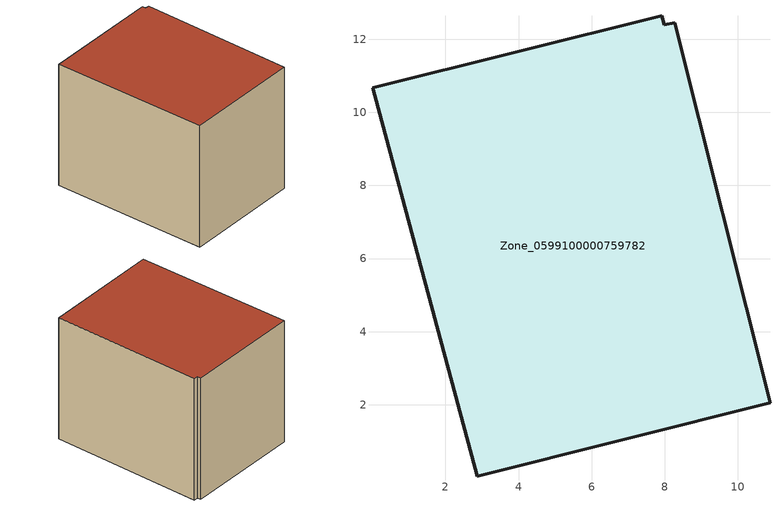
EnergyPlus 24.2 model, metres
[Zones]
Zone_0599100000759782
 floor ground (C_G): 2.87,0.05 0,10.67 7.91,12.64 7.99,12.39 8.27,12.45 10.88,2.06 z0
 wall outside (C_F): 7.99,12.39 7.91,12.64 0,10.67 2.87,0.05 10.88,2.06 8.27,12.45 7.99,12.39 z0:9.01
 roof outside (C_R): 2.87,0.05 10.88,2.06 8.27,12.45 7.99,12.39 7.91,12.64 0,10.67 z9.01
[BUILDING]
Pand.0599100000759782: North Axis=0; Terrain=City; Loads Convergence Tolerance Value=0.04; Temperature Convergence Tolerance Value=0.4; Solar Distribution=FullExterior; Maximum Number of Warmup Days=25; Minimum Number of Warmup Days=1
[Site:Location]
Rotterdam.The.Hague.AP_ZH_NLD Design_Conditions: Latitude=51.96; Longitude=4.45; Time Zone=1; Elevation=-4.5
[SITE:GROUNDTEMPERATURE:BUILDINGSURFACE]
18, 18, 18, 18, 18, 18, 18, 18, 18, 18, 18, 18
[MATERIAL] Thermal Absorptance=0.9; Solar Absorptance=0.7; Visible Absorptance=0.7
Name | Roughness | Thickness | Conductivity | Density | Specific Heat
G.D.1992-2005 | MediumSmooth | 0.15 | 0.06 | 540 | 1210
F.D.1992-2005 | Rough | 0.3 | 0.12 | 1920 | 840
R.D.1992-2005 | MediumRough | 0.2 | 0.08 | 1500 | 1000
[CONSTRUCTION]
C_G: G.D.1992-2005
C_F: F.D.1992-2005
C_R: R.D.1992-2005
[ZONE]
Zone_0599100000759782: Type=1; Multiplier=1; Ceiling Height=Autocalculate; Volume=Autocalculate; Floor Area=autocalculate; Part of Total Floor Area=Yes
[ZONEINFILTRATION:DESIGNFLOWRATE]
Infil_Zone_0599100000759782: Zone or ZoneList or Space or SpaceList=Zone_0599100000759782; Schedule=AlwaysOn; Design Flow Rate Calculation Method=Flow/Area; Flow Rate per Floor Area=0.0021; Constant Term Coefficient=1; Temperature Term Coefficient=0; Velocity Term Coefficient=0; Velocity Squared Term Coefficient=0
[HVACTEMPLATE:ZONE:IDEALLOADSAIRSYSTEM]
Zone_0599100000759782: Maximum Heating Supply Air Temperature=50; Minimum Cooling Supply Air Temperature=13; Maximum Heating Supply Air Humidity Ratio=0.0156; Minimum Cooling Supply Air Humidity Ratio=0.0077; Heating Limit=NoLimit; Cooling Limit=NoLimit; Dehumidification Control Type=ConstantSensibleHeatRatio; Cooling Sensible Heat Ratio=0.7; Dehumidification Setpoint=60; Humidification Control Type=None; Humidification Setpoint=30; Outdoor Air Method=None; Outdoor Air Flow Rate per Person=0.00944; Outdoor Air Flow Rate per Zone Floor Area=0; Outdoor Air Flow Rate per Zone=0; Demand Controlled Ventilation Type=None; Outdoor Air Economizer Type=NoEconomizer; Heat Recovery Type=None; Sensible Heat Recovery Effectiveness=0.7; Latent Heat Recovery Effectiveness=0.65
[ZONECONTROL:THERMOSTAT]
ThermostatControl_Zone_0599100000759782: Zone or ZoneList=Zone_0599100000759782; Control Type Schedule=DualSetpointControlType; Control 1=Thermostat_Zone_0599100000759782; Temperature Difference Between Cutout And Setpoint=0
[THERMOSTATSETPOINT:DUALSETPOINT]
Thermostat_Zone_0599100000759782: Heating Setpoint Temperature Schedule=HeatingSetpoint_Zone_0599100000759782; Cooling Setpoint Temperature Schedule=CoolingSetpoint_Zone_0599100000759782
[SCHEDULE:COMPACT]
HeatingSetpoint_Zone_0599100000759782: Through: 12/31, For: AllDays, Until: 24:00, 21
CoolingSetpoint_Zone_0599100000759782: Through: 12/31, For: AllDays, Until: 24:00, 24
DualSetpointControlType: Through: 12/31, For: AllDays, Until: 24:00, 4
AlwaysOn: Through: 12/31, For: AllDays, Until: 24:00, 1
